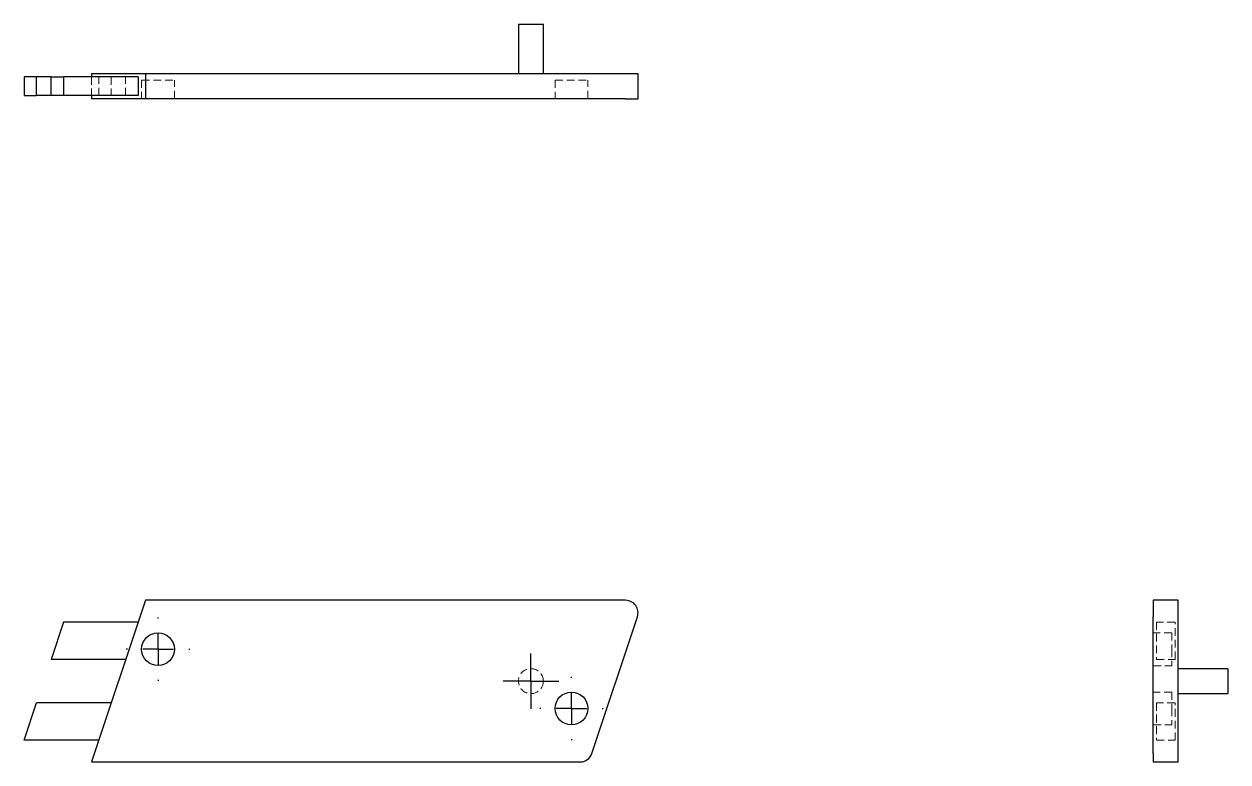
# Model space of a CAD drawing. Header units: millimetres. Extents: x 33 to 229, y 44 to 164.
import ezdxf

# ---------------------------------------------------------------- set-up
doc = ezdxf.new("R2010")
doc.units = ezdxf.units.MM
doc.linetypes.add('HIDDEN', pattern=[1.905, 1.27, -0.635])
doc.layers.add('10', color=7, linetype='Continuous')

# ---------------------------------------------------------------- blocks, each defined once
blk = doc.blocks.new('SW_CENTERMARKSYMBOL_0')
at = {"layer": '10', "color": 0}
for p, q in [((0, 5), (0, 5.17)), ((0, 0), (0, 2.5)), ((-5, 0), (-5.17, 0)), ((0, 0), (-2.5, 0)), ((0, 0), (0, -2.5)), ((0, 0), (2.5, 0)), ((5, 0), (5.17, 0)), ((0, -5), (0, -5.17))]:
    blk.add_line(p, q, dxfattribs=at)
blk = doc.blocks.new('SW_CENTERMARKSYMBOL_1')
at = {"layer": '10', "color": 0}
for p, q in [((0, 5), (0, 5.17)), ((0, 0), (0, 2.5)), ((-5, 0), (-5.17, 0)), ((0, 0), (-2.5, 0)), ((0, 0), (0, -2.5)), ((0, 0), (2.5, 0)), ((5, 0), (5.17, 0)), ((0, -5), (0, -5.17))]:
    blk.add_line(p, q, dxfattribs=at)
blk = doc.blocks.new('SW_CENTERMARKSYMBOL_2')
at = {"layer": '10', "color": 0}
for p, q in [((0, 2.5), (0, 4.53)), ((0, 0), (0, 2.5)), ((-2.5, 0), (-4.53, 0)), ((0, 0), (-2.5, 0)), ((0, 0), (0, -2.5)), ((0, 0), (2.5, 0)), ((2.5, 0), (4.53, 0)), ((0, -2.5), (0, -4.53))]:
    blk.add_line(p, q, dxfattribs=at)

msp = doc.modelspace()

# ---------------------------------------------------------------- linework, layer by layer
at = {"color": 7, "linetype": 'Continuous', "lineweight": 25}
for p, q in [((113.53, 164.08), (113.53, 155.97)), ((113.53, 164.08), (117.58, 164.08)), ((117.58, 155.97), (117.58, 164.08)), ((33, 155.47), (33, 152.43)), ((35.03, 155.47), (33, 155.47)), ((35.03, 152.43), (35.03, 155.47)), ((37.39, 155.47), (35.03, 155.47)), ((37.39, 152.43), (37.39, 155.47)), ((37.39, 155.47), (39.42, 155.47)), ((39.42, 155.47), (39.42, 152.43)), ((51.57, 155.47), (39.42, 155.47)), ((43.97, 155.97), (43.97, 155.47)), ((52.75, 155.97), (43.97, 155.97)), ((51.57, 155.47), (51.57, 152.43)), ((52.75, 155.97), (52.75, 151.92)), ((130.97, 155.97), (52.75, 155.97)), ((133, 155.97), (130.97, 155.97)), ((133, 151.92), (133, 155.97)), ((33, 152.43), (35.03, 152.43)), ((37.39, 152.43), (35.03, 152.43)), ((39.42, 152.43), (37.39, 152.43)), ((51.57, 152.43), (39.42, 152.43)), ((43.97, 152.43), (43.97, 151.92)), ((52.75, 151.92), (43.97, 151.92)), ((130.97, 151.92), (52.75, 151.92)), ((130.97, 151.92), (133, 151.92)), ((52.75, 70.17), (43.97, 43.83)), ((130.97, 70.17), (52.75, 70.17)), ((220.97, 70.17), (216.92, 70.17)), ((216.92, 70.17), (216.92, 67.5)), ((220.97, 67.5), (220.97, 70.17)), ((125.47, 45.22), (132.9, 67.5)), ((216.92, 45.22), (216.92, 67.5)), ((220.97, 45.22), (220.97, 67.5)), ((39.42, 66.62), (37.39, 60.55)), ((51.57, 66.62), (39.42, 66.62)), ((49.54, 60.55), (37.39, 60.55)), ((229.08, 59.03), (220.97, 59.03)), ((229.08, 59.03), (229.08, 57)), ((229.08, 57), (229.08, 54.97)), ((220.97, 54.97), (229.08, 54.97)), ((33, 47.38), (35.03, 53.45)), ((47.18, 53.45), (35.03, 53.45)), ((45.15, 47.38), (33, 47.38)), ((216.92, 45.22), (216.92, 43.83)), ((220.97, 43.83), (220.97, 45.22)), ((43.97, 43.83), (123.55, 43.83)), ((216.92, 43.83), (220.97, 43.83))]:
    msp.add_line(p, q, dxfattribs=at)
at = {"color": 7, "linetype": 'HIDDEN', "lineweight": 18}
for p, q in [((43.97, 155.47), (43.97, 152.43)), ((45.15, 152.43), (45.15, 155.47)), ((47.18, 155.47), (47.18, 152.43)), ((49.54, 152.43), (49.54, 155.47)), ((52.15, 154.96), (57.5, 154.96)), ((52.15, 154.96), (52.15, 151.92)), ((57.5, 151.92), (57.5, 154.96)), ((119.49, 154.96), (124.84, 154.96)), ((119.49, 154.96), (119.49, 151.92)), ((124.84, 151.92), (124.84, 154.96)), ((219.96, 64.87), (216.92, 64.87)), ((220.47, 66.62), (217.43, 66.62)), ((217.43, 66.62), (217.43, 60.55)), ((219.96, 64.87), (219.96, 62.2)), ((220.47, 60.55), (220.47, 66.62)), ((219.96, 62.2), (219.96, 59.52)), ((216.92, 59.52), (219.96, 59.52)), ((217.43, 60.55), (220.47, 60.55)), ((219.96, 55.22), (216.92, 55.22)), ((219.96, 55.22), (219.96, 52.55)), ((220.47, 53.45), (217.43, 53.45)), ((217.43, 53.45), (217.43, 47.38)), ((220.47, 47.38), (220.47, 53.45)), ((219.96, 52.55), (219.96, 49.87)), ((216.92, 49.87), (219.96, 49.87)), ((217.43, 47.38), (220.47, 47.38))]:
    msp.add_line(p, q, dxfattribs=at)
at = {"color": 7, "linetype": 'Continuous', "lineweight": 25}
for centre in [(54.82, 62.2), (122.16, 52.55)]:
    msp.add_circle(centre, 2.67, dxfattribs=at)
at = {"color": 7, "linetype": 'HIDDEN', "lineweight": 18}
msp.add_circle((115.55, 57), 2.03, dxfattribs=at)
at = {"color": 7, "linetype": 'Continuous', "lineweight": 25}
for centre, start, end in [((130.97, 68.14), 341.5651, 90), ((123.55, 45.86), 270, 341.5651)]:
    msp.add_arc(centre, 2.03, start, end, dxfattribs=at)

# ---------------------------------------------------------------- block references
at = {"layer": '10'}
for name, p in [('SW_CENTERMARKSYMBOL_1', (54.82, 62.2)), ('SW_CENTERMARKSYMBOL_2', (115.55, 57)), ('SW_CENTERMARKSYMBOL_0', (122.16, 52.55))]:
    msp.add_blockref(name, p, dxfattribs=at)

doc.saveas('drawing.dxf')
